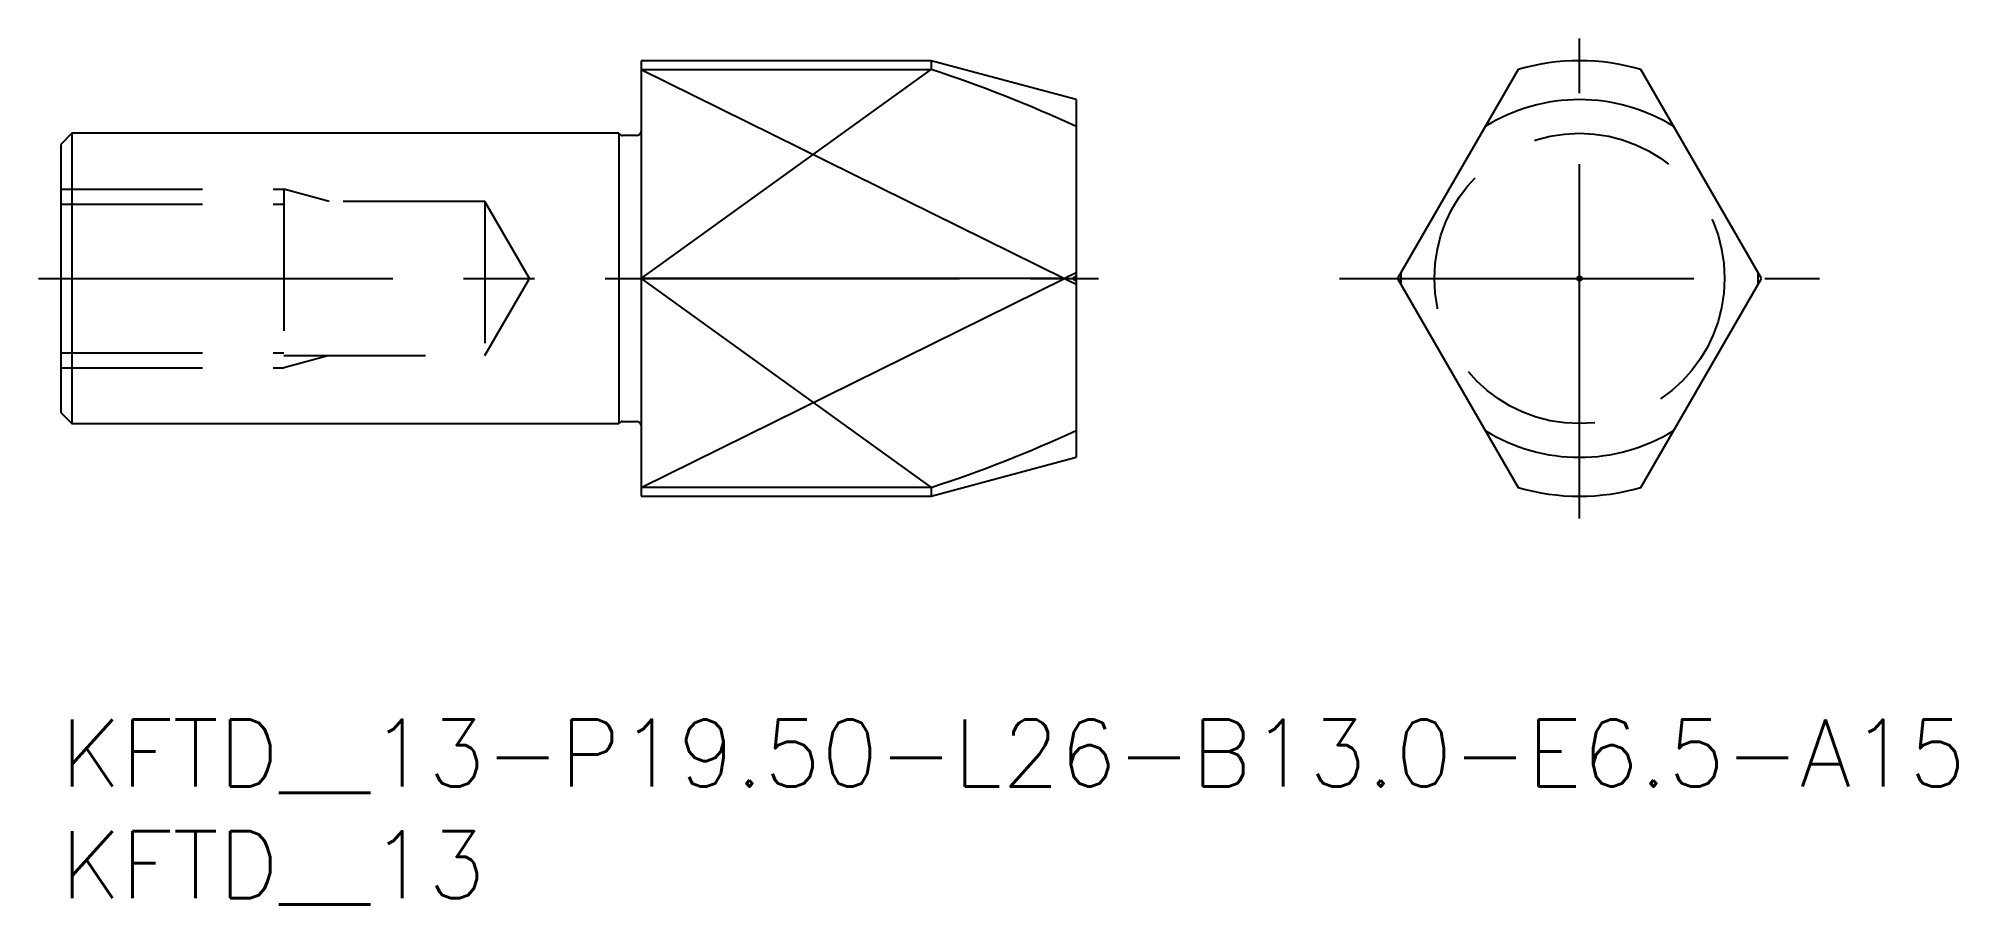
# Model space of a CAD drawing. Extents: x -1 to 85, y -8.3 to 30.5.
import ezdxf

# ---------------------------------------------------------------- set-up
doc = ezdxf.new("R2010")
doc.units = 0
doc.header["$LTSCALE"] = 0.5
doc.linetypes.add('CENTER', pattern=[50.8, 31.75, -6.35, 6.35, -6.35])
doc.linetypes.add('DASHED', pattern=[19.05, 12.7, -6.35])
for name, color, linetype in [('MSM_CENTER', 1, 'CENTER'), ('MSM_CONTINUOUS', 7, 'CONTINUOUS'), ('MSM_DASHED', 4, 'DASHED'), ('MSM_NARROW', 5, 'CONTINUOUS'), ('MSM_PART_NUMBER', 7, 'CONTINUOUS')]:
    doc.layers.add(name, color=color, linetype=linetype)
doc.styles.get("Standard").update_dxf_attribs({"font": 'txt.shx', "height": 1, "bigfont": 'bigfont.shx'})

# ---------------------------------------------------------------- blocks, each defined once
blk = doc.blocks.new('*U22')
at = {"layer": 'MSM_PART_NUMBER'}
blk.add_text('KFTD__13-P19.50-L26-B13.0-E6.5-A15', height=3, dxfattribs=at).set_placement((0, -3))
blk = doc.blocks.new('*U23')
at = {"layer": 'MSM_PART_NUMBER'}
blk.add_text('KFTD__13', height=3, dxfattribs=at).set_placement((0, -8))

msp = doc.modelspace()

# ---------------------------------------------------------------- linework, layer by layer
at = {"layer": 'MSM_CENTER'}
for p, q in [((68.044, 9), (68.044, 30.5)), ((-1, 19.75), (46.5, 19.75)), ((57.294, 19.75), (78.794, 19.75))]:
    msp.add_line(p, q, dxfattribs=at)
at = {"layer": 'MSM_CONTINUOUS'}
for p, q in [((26, 29.5), (26, 10)), ((39, 29.5), (26, 29.5)), ((39, 29.5), (39, 29.104)), ((45.5, 27.758), (39, 29.5)), ((26, 29.104), (39, 29.104)), ((65.294, 29.104), (59.893, 19.75)), ((76.195, 19.75), (70.794, 29.104)), ((45.5, 27.758), (45.5, 11.742)), ((0.5, 26.25), (0, 25.75)), ((0.5, 26.25), (0.5, 13.25)), ((25, 26.25), (0.5, 26.25)), ((25, 26.25), (25, 13.25)), ((25.8, 26.15), (25.173, 26.15)), ((0, 25.75), (0, 13.75)), ((45.5, 20.003), (44.969, 19.75)), ((44.969, 19.75), (26, 19.75)), ((44.969, 19.75), (45.5, 19.497)), ((59.893, 19.75), (65.294, 10.396)), ((70.794, 10.396), (76.195, 19.75)), ((0, 13.75), (0.5, 13.25)), ((0.5, 13.25), (25, 13.25)), ((25.173, 13.35), (25.8, 13.35)), ((39, 10), (45.5, 11.742)), ((39, 10.396), (26, 10.396)), ((39, 10.396), (39, 10)), ((26, 10), (39, 10))]:
    msp.add_line(p, q, dxfattribs=at)
msp.add_circle((68.044, 19.75), 0.1, dxfattribs=at)
for centre, radius, start, end in [((68.044, 19.75), 9.75, 73.61733, 106.38267), ((20.37, -27.968), 60.036, 65.25449, 71.92146), ((68.044, 19.75), 8.008, 58.18679, 121.81321), ((25.173, 26.35), 0.2, 210, 270), ((25.8, 26.35), 0.2, 270, 0), ((68.044, 19.75), 8.008, 178.18679, 181.81321), ((68.044, 19.75), 8.008, 358.18679, 1.81321), ((25.173, 13.15), 0.2, 90, 150), ((25.8, 13.15), 0.2, 0, 90), ((20.37, 67.468), 60.036, 288.07854, 294.74551), ((68.044, 19.75), 8.008, 238.18679, 301.81321), ((68.044, 19.75), 9.75, 253.61733, 286.38267)]:
    msp.add_arc(centre, radius, start, end, dxfattribs=at)
at = {"layer": 'MSM_DASHED'}
for p, q in [((0, 23.75), (10, 23.75)), ((12.033, 23.2), (10, 23.75)), ((10, 23.75), (10, 15.75)), ((0, 23.074), (10, 23.074)), ((19.008, 23.2), (10, 23.2)), ((21, 19.75), (19.008, 23.2)), ((19.008, 23.2), (19.008, 16.3)), ((45.5, 19.85), (45.327, 19.75)), ((19.008, 16.3), (21, 19.75)), ((45.327, 19.75), (45.5, 19.65)), ((0, 16.426), (10, 16.426)), ((0, 15.75), (10, 15.75)), ((10, 16.3), (19.008, 16.3)), ((12.033, 16.3), (10, 15.75))]:
    msp.add_line(p, q, dxfattribs=at)
msp.add_circle((68.044, 19.75), 6.5, dxfattribs=at)
at = {"layer": 'MSM_NARROW'}
for p, q in [((26, 29.104), (44.969, 19.75)), ((26, 19.75), (39, 29.104)), ((26, 10.396), (44.969, 19.75)), ((26, 19.75), (39, 10.396))]:
    msp.add_line(p, q, dxfattribs=at)

# ---------------------------------------------------------------- block references
at = {"layer": 'MSM_CONTINUOUS'}
for name in ['*U22', '*U23']:
    msp.add_blockref(name, (0, 0), dxfattribs=at)

doc.saveas('drawing.dxf')
